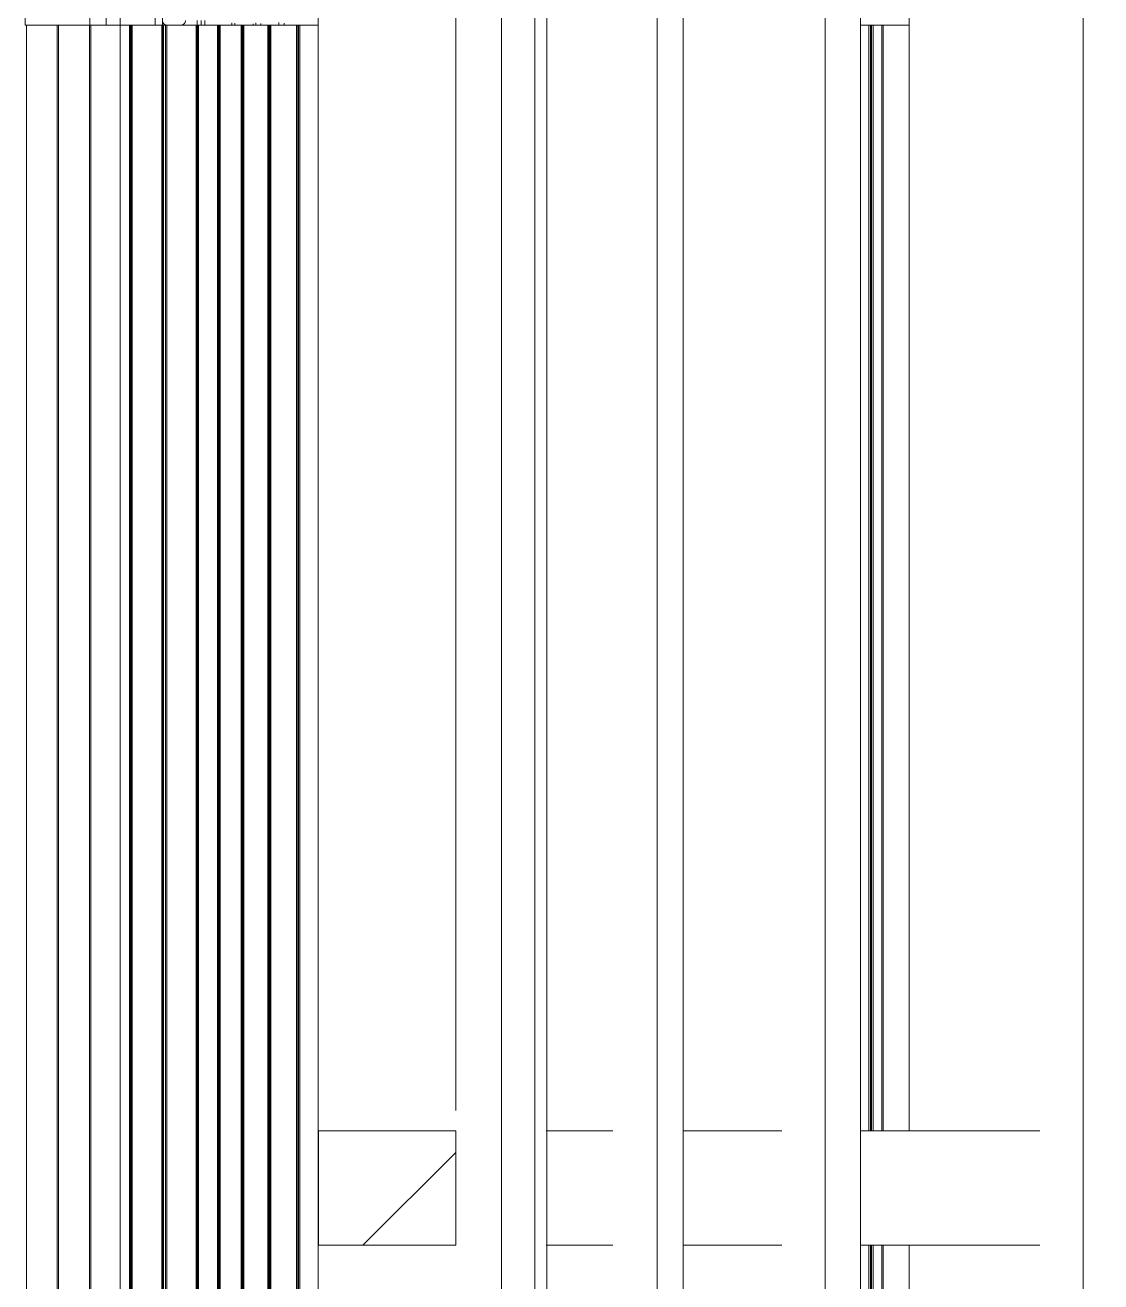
# Model space of a CAD drawing. Header units: millimetres. Extents: x -37960 to 31006, y -24503 to 30326.
# Drawn here: x -32323 to -29974, y 23395 to 26140 of the extents above; entities that cross this region are included whole.
import ezdxf

# ---------------------------------------------------------------- set-up
doc = ezdxf.new("R2010")
doc.units = ezdxf.units.MM
doc.linetypes.add('Осевые', pattern=[6350, 1270, -952.5, 3175, -952.5])
doc.layers.add('Обобщенные модели', color=7, linetype='Continuous', lineweight=9)
doc.layers.add('Обобщенные модели-1', color=7, linetype='Continuous', lineweight=18)
doc.layers.add('Оси-3', color=7, linetype='Осевые', lineweight=9, true_color=0xaaaaaa)

# ---------------------------------------------------------------- blocks, each defined once
blk = doc.blocks.new('Пилон П25-40 - Пилон П25-40-1292025-Разрез 3-3')
at = {"layer": 'Обобщенные модели'}
for p, q in [((-31683.2, 22100), (-31683.2, 26300)), ((-31283.2, 26300), (-31283.2, 21353.3))]:
    blk.add_line(p, q, dxfattribs=at)
blk = doc.blocks.new('Пилон П11 - Пилон П25-40-1292181-Разрез 3-3')
at = {"layer": 'Обобщенные модели'}
for p, q in [((-31210.1, 26300), (-31210.1, 21352.3)), ((-31183.9, 21351.9), (-31183.9, 26300))]:
    blk.add_line(p, q, dxfattribs=at)
blk = doc.blocks.new('Пилон П12 - Пилон П25-40-1292194-Разрез 3-3')
at = {"layer": 'Обобщенные модели'}
for p, q in [((-30942.9, 26300), (-30942.9, 21348.6)), ((-30886.6, 21347.8), (-30886.6, 26300))]:
    blk.add_line(p, q, dxfattribs=at)
blk = doc.blocks.new('Пилон П13 - Пилон П25-40-1292208-Разрез 3-3')
at = {"layer": 'Обобщенные модели'}
for p, q in [((-30576.4, 26300), (-30576.4, 21343.5)), ((-30499.2, 21342.5), (-30499.2, 26300))]:
    blk.add_line(p, q, dxfattribs=at)
blk = doc.blocks.new('Пилон П14 - Пилон П25-40-1292259-Разрез 3-3')
at = {"layer": 'Обобщенные модели'}
for p, q in [((-30393.1, 23725), (-30393.1, 26300)), ((-30012.6, 26300), (-30012.6, 21336.5)), ((-30393.1, 22100), (-30393.1, 23475))]:
    blk.add_line(p, q, dxfattribs=at)
blk = doc.blocks.new('Балка БМ1_отм__20_900_ - Балка БМ1_отм__20_900_-1326230-Разрез 3-3')
at = {"layer": 'Обобщенные модели'}
h = blk.add_hatch(dxfattribs=at)
h.set_pattern_fill('FP_1', color=256, style=0, pattern_type=2)
h.set_pattern_definition([(45, (-3145.5, 6475), (-493.914, 493.914), []), (45, (-2651.6, 6475), (-493.914, 493.914), [873.125, -174.625, 6.706, -167.919])])
h.paths.add_polyline_path([(-31682.9, 23475), (-31382.9, 23475), (-31382.9, 23725), (-31682.9, 23725), (-31682.9, 23599.5)], flags=0)
for p, q in [((-31185.3, 23725), (-31039.6, 23725)), ((-30886.5, 23725), (-30671, 23725)), ((-30499.2, 23725), (-30107.5, 23725)), ((-31039.6, 23475), (-31185.3, 23475)), ((-30671, 23475), (-30886.5, 23475)), ((-30107.5, 23475), (-30499.2, 23475))]:
    blk.add_line(p, q, dxfattribs=at)
at = {"layer": 'Обобщенные модели-1'}
for p, q in [((-31382.9, 23725), (-31682.9, 23725)), ((-31682.9, 23725), (-31682.9, 23475)), ((-31382.9, 23475), (-31382.9, 23725)), ((-31682.9, 23475), (-31382.9, 23475))]:
    blk.add_line(p, q, dxfattribs=at)
blk = doc.blocks.new('Обвязочная балка 1 - Обвязочная балка 1-1451838-Разрез 3-3')
at = {"layer": 'Обобщенные модели'}
blk.add_line((-30499.2, 26140), (-30393.1, 26140), dxfattribs=at)
at = {"layer": 'Обобщенные модели-1'}
blk.add_line((-32013.4, 26140), (-31983.4, 26140), dxfattribs=at)
for centre, start, end in [((-32013.4, 26150), 180, 270), ((-31983.4, 26150), 270, 0)]:
    blk.add_arc(centre, 10, start, end, dxfattribs=at)
blk = doc.blocks.new('Профиль ламели540 - Профиль ламели-1612009-Разрез 3-3')
at = {"layer": 'Обобщенные модели'}
for p, q in [((-32323.4, 26260), (-32323.4, 26140)), ((-32182.5, 26140), (-32182.5, 26260)), ((-32182.5, 26140), (-32182.5, 26260)), ((-32182.5, 26140), (-32182.5, 26260)), ((-32146.4, 26140), (-32146.4, 26260)), ((-32146.4, 26140), (-32146.4, 26260)), ((-32116, 26140), (-32116, 26260)), ((-32116, 26140), (-32116, 26260)), ((-32039.4, 26140), (-32039.4, 26260)), ((-32023.4, 26140), (-32023.4, 26260)), ((-32182.5, 26140), (-32323.4, 26140)), ((-32320.7, 21565), (-32320.7, 26140)), ((-32320.7, 21565), (-32320.7, 26140)), ((-32253.3, 26140), (-32253.3, 21565)), ((-32253.3, 21565), (-32253.3, 26140)), ((-32250.4, 21565), (-32250.4, 26140)), ((-32250.4, 21565), (-32250.4, 26140)), ((-32183, 26140), (-32183, 21565)), ((-32183, 21565), (-32183, 26140)), ((-32182.5, 26140), (-32180.1, 26140)), ((-32050.4, 26140), (-32182.5, 26140)), ((-32180.6, 26140), (-32115.5, 26140)), ((-32180.1, 21565), (-32180.1, 26140)), ((-32180.1, 21565), (-32180.1, 26140)), ((-32180.1, 21565), (-32180.1, 26140)), ((-32116, 26140), (-32146.4, 26140)), ((-32146.4, 26140), (-32050.1, 26140)), ((-32039.4, 26140), (-32116, 26140)), ((-32050.1, 26140), (-32116, 26140)), ((-32116, 26140), (-32042.6, 26140)), ((-32116, 21564.6), (-32116, 26140)), ((-32116, 21564.6), (-32116, 26140)), ((-32116, 21564.6), (-32116, 26140)), ((-32115.8, 26140), (-32050.4, 26140)), ((-32113.6, 26140), (-32050.4, 26140)), ((-32050.4, 26140), (-32113.6, 26140)), ((-32034.4, 26140), (-32039.4, 26140)), ((-32029.4, 26140), (-32034.4, 26140)), ((-32024.4, 26140), (-32029.4, 26140)), ((-32023.4, 26140), (-32024.4, 26140))]:
    blk.add_line(p, q, dxfattribs=at)
blk = doc.blocks.new('Профиль ламели615 - Профиль ламели-1631809-Разрез 3-3')
at = {"layer": 'Обобщенные модели'}
for p, q in [((-30452.8, 26140), (-30471.3, 26140)), ((-30393.1, 26140), (-30452.8, 26140)), ((-30452.5, 26140), (-30452.5, 23725)), ((-30450.3, 26140), (-30393.1, 26140)), ((-30449.7, 23725), (-30449.7, 26140)), ((-30393.1, 26140), (-30418.5, 26140)), ((-30417.7, 26140), (-30393.1, 26140)), ((-30452.5, 23475), (-30452.5, 22100)), ((-30449.7, 22100), (-30449.7, 23475))]:
    blk.add_line(p, q, dxfattribs=at)
blk = doc.blocks.new('Профиль ламели616 - Профиль ламели-1632073-Разрез 3-3')
at = {"layer": 'Обобщенные модели'}
for p, q in [((-30414.6, 26140), (-30499.3, 26140)), ((-30483.9, 26140), (-30499.2, 26140)), ((-30499.2, 26140), (-30414.3, 26140)), ((-30499.2, 26140), (-30480.8, 26140)), ((-30404.3, 26140), (-30482.8, 26140)), ((-30480.8, 23725), (-30480.8, 26140)), ((-30478.6, 26140), (-30413.9, 26140)), ((-30469, 26140), (-30478.6, 26140)), ((-30477.5, 23725), (-30477.5, 26140)), ((-30475.9, 23725), (-30475.9, 26140)), ((-30474.7, 23725), (-30474.7, 26140)), ((-30471.3, 23725), (-30471.3, 26140)), ((-30412.6, 26140), (-30470.4, 26140)), ((-30470.3, 26140), (-30412.9, 26140)), ((-30469.4, 26140), (-30437, 26140)), ((-30413.6, 26140), (-30469, 26140)), ((-30436.6, 26140), (-30405.1, 26140)), ((-30393.1, 26140), (-30407, 26140)), ((-30399.5, 26140), (-30404.3, 26140)), ((-30480.8, 22100), (-30480.8, 23475)), ((-30477.5, 22100), (-30477.5, 23475)), ((-30475.9, 22100), (-30475.9, 23475)), ((-30474.7, 22100), (-30474.7, 23475)), ((-30471.3, 22100), (-30471.3, 23475))]:
    blk.add_line(p, q, dxfattribs=at)
blk = doc.blocks.new('Профиль ламели617 - Профиль ламели-1632337-Разрез 3-3')
at = {"layer": 'Обобщенные модели'}
for p, q in [((-30771.6, 26475), (-30707.6, 26475)), ((-30768.4, 26475), (-30764.4, 26475)), ((-30764.4, 26475), (-30756.4, 26475)), ((-30763.2, 26475), (-30755.2, 26475)), ((-30760, 26475), (-30756, 26475)), ((-30756.4, 26475), (-30752.1, 26475)), ((-30756, 26475), (-30696.8, 26475)), ((-30713.1, 26475), (-30705.2, 26475)), ((-30710, 26475), (-30707.2, 26475)), ((-30707.6, 26475), (-30702, 26475)), ((-30707.2, 26475), (-30699.2, 26475)), ((-30704.9, 26475), (-30640.9, 26475)), ((-30701.7, 26475), (-30697.7, 26475)), ((-30699.2, 26475), (-30694.5, 26475)), ((-30697.7, 26475), (-30689.7, 26475)), ((-30694.5, 26475), (-30688.5, 26475)), ((-30693.3, 26475), (-30689.3, 26475)), ((-30689.7, 26475), (-30685.3, 26475)), ((-30689.3, 26475), (-30630, 26475)), ((-30646.4, 26475), (-30638.4, 26475)), ((-30643.2, 26475), (-30640.4, 26475)), ((-30640.9, 26475), (-30635.3, 26475)), ((-30640.9, 26475), (-30640.9, 26300)), ((-30640.4, 26475), (-30632.5, 26475)), ((-30638.1, 26475), (-30575, 26475)), ((-30638.1, 26300), (-30638.1, 26475)), ((-30576.7, 26475), (-30634.9, 26475)), ((-30634.9, 26475), (-30630.9, 26475)), ((-30632.5, 26475), (-30626.9, 26475)), ((-30630.9, 26475), (-30622.9, 26475)), ((-30629.7, 26475), (-30621.7, 26475)), ((-30626.6, 26475), (-30622.6, 26475)), ((-30565.5, 26475), (-30624.1, 26475)), ((-30622.9, 26475), (-30618.6, 26475)), ((-30622.6, 26475), (-30568.6, 26475)), ((-30575, 26475), (-30571.7, 26475)), ((-30575, 26300), (-30575, 26475)), ((-30572.9, 26475), (-30570.1, 26475)), ((-30571.7, 26300), (-30571.7, 26475)), ((-30570.1, 26475), (-30568.9, 26475)), ((-30570.1, 26300), (-30570.1, 26475)), ((-30568.9, 26475), (-30565.5, 26475)), ((-30568.9, 26300), (-30568.9, 26475)), ((-30565.5, 26300), (-30565.5, 26475)), ((-30499.2, 26260), (-30481.1, 26260)), ((-30498.5, 26260), (-30493.7, 26260)), ((-30481.1, 26140), (-30499.2, 26140)), ((-30493.7, 26140), (-30498.5, 26140))]:
    blk.add_line(p, q, dxfattribs=at)
blk = doc.blocks.new('Профиль ламели623 - Профиль ламели-1633921-Разрез 3-3')
at = {"layer": 'Обобщенные модели'}
for p, q in [((-30206.4, 26475), (-30142.4, 26475)), ((-30203.3, 26475), (-30199.2, 26475)), ((-30199.2, 26475), (-30191.2, 26475)), ((-30198, 26475), (-30190, 26475)), ((-30194.9, 26475), (-30190.8, 26475)), ((-30191.2, 26475), (-30186.9, 26475)), ((-30190.8, 26475), (-30131.6, 26475)), ((-30148, 26475), (-30140, 26475)), ((-30144.8, 26475), (-30142, 26475)), ((-30142.4, 26475), (-30136.8, 26475)), ((-30142, 26475), (-30134, 26475)), ((-30139.7, 26475), (-30075.7, 26475)), ((-30136.5, 26475), (-30132.5, 26475)), ((-30134, 26475), (-30128.4, 26475)), ((-30132.5, 26475), (-30124.5, 26475)), ((-30131.3, 26475), (-30123.3, 26475)), ((-30128.1, 26475), (-30124.1, 26475)), ((-30124.5, 26475), (-30120.1, 26475)), ((-30124.1, 26475), (-30064.8, 26475)), ((-30081.2, 26475), (-30073.2, 26475)), ((-30078.1, 26475), (-30075.3, 26475)), ((-30075.7, 26475), (-30070.1, 26475)), ((-30075.7, 26475), (-30075.7, 26300)), ((-30075.3, 26475), (-30067.3, 26475)), ((-30072.9, 26475), (-30009.8, 26475)), ((-30072.9, 26300), (-30072.9, 26475)), ((-30011.5, 26475), (-30069.7, 26475)), ((-30069.7, 26475), (-30065.7, 26475)), ((-30067.3, 26475), (-30061.7, 26475)), ((-30065.7, 26475), (-30057.8, 26475)), ((-30064.5, 26475), (-30056.6, 26475)), ((-30061.4, 26475), (-30057.4, 26475)), ((-30000.3, 26475), (-30058.9, 26475)), ((-30057.8, 26475), (-30053.4, 26475)), ((-30057.4, 26475), (-30003.4, 26475)), ((-30009.8, 26475), (-30006.5, 26475)), ((-30009.8, 26300), (-30009.8, 26475)), ((-30007.7, 26475), (-30004.9, 26475)), ((-30006.5, 26300), (-30006.5, 26475)), ((-30004.9, 26475), (-30003.7, 26475)), ((-30004.9, 26300), (-30004.9, 26475)), ((-30003.7, 26475), (-30000.3, 26475)), ((-30003.7, 26300), (-30003.7, 26475)), ((-30000.3, 26300), (-30000.3, 26475)), ((-29935.4, 26260), (-29915.9, 26260)), ((-29933.3, 26260), (-29928.5, 26260)), ((-29915.9, 26140), (-29935.4, 26140)), ((-29928.5, 26140), (-29933.3, 26140))]:
    blk.add_line(p, q, dxfattribs=at)
blk = doc.blocks.new('Профиль ламели680 - Профиль ламели-1666264-Разрез 3-3')
at = {"layer": 'Обобщенные модели'}
for p, q in [((-32250.4, 26140), (-32253.3, 26140)), ((-32180.1, 26140), (-32183, 26140)), ((-32096.2, 26140), (-32116, 26140)), ((-32116, 26140), (-32028.9, 26140)), ((-32029.2, 26140), (-32116, 26140)), ((-32116, 26140), (-32095.1, 26140)), ((-32018.3, 26140), (-32096, 26140)), ((-32095.5, 21565), (-32095.5, 26140)), ((-32094.8, 21565), (-32094.8, 26140)), ((-32094.2, 21565), (-32094.2, 26140)), ((-32028.5, 26140), (-32094.1, 26140)), ((-32093.4, 21565), (-32093.4, 26140)), ((-32093.1, 26140), (-32029.1, 26140)), ((-32093, 26140), (-32021, 26140)), ((-32093, 26140), (-32028.8, 26140)), ((-32029, 26140), (-32091, 26140)), ((-32013.3, 26140), (-32018.3, 26140)), ((-32001.8, 26140), (-32006.3, 26140))]:
    blk.add_line(p, q, dxfattribs=at)
blk = doc.blocks.new('Профиль ламели683 - Профиль ламели-1667078-Разрез 3-3')
at = {"layer": 'Обобщенные модели'}
for p, q in [((-32092.6, 26140), (-32092.6, 21565)), ((-31958.5, 26140), (-32092.4, 26140)), ((-32090.4, 21565), (-32090.4, 26140)), ((-32090.2, 26140), (-32024.7, 26140)), ((-32089.7, 21565), (-32089.7, 26140)), ((-32026.4, 26140), (-32056.5, 26140)), ((-32056.2, 26140), (-31958.2, 26140)), ((-31947.7, 26140), (-32025.9, 26140)), ((-32025.2, 21565), (-32025.2, 26140)), ((-32025.2, 21565), (-32025.2, 26140)), ((-32023.9, 21565), (-32023.9, 26140)), ((-32022.8, 26140), (-31958.3, 26140)), ((-32019.1, 26140), (-32022.8, 26140)), ((-32022.8, 21565), (-32022.8, 26140)), ((-32021.5, 21565), (-32021.5, 26140)), ((-31957.6, 26140), (-32021.1, 26140)), ((-32021, 26140), (-31957.9, 26140)), ((-32020.7, 26140), (-31950, 26140)), ((-31958.1, 26140), (-32019.1, 26140)), ((-31947.7, 26140), (-31947.7, 26150)), ((-31942.7, 26140), (-31947.7, 26140)), ((-31939.7, 26140), (-31944.1, 26140)), ((-31938.7, 26140), (-31939.7, 26140)), ((-31938.7, 26140), (-31938.7, 26150)), ((-31930.9, 26140), (-31938.7, 26140)), ((-31930.9, 26150), (-31930.9, 26140))]:
    blk.add_line(p, q, dxfattribs=at)
blk = doc.blocks.new('Профиль ламели685 - Профиль ламели-1667618-Разрез 3-3')
at = {"layer": 'Обобщенные модели'}
for p, q in [((-32016.9, 26140), (-32021.5, 26140)), ((-32017, 26140), (-32017, 21565)), ((-31882.9, 26140), (-32016.9, 26140)), ((-32014.7, 26140), (-31982, 26140)), ((-32014.2, 21565), (-32014.2, 26140)), ((-32014.1, 21565), (-32014.1, 26140)), ((-31981.9, 26140), (-31949.6, 26140)), ((-31951.2, 26140), (-31981.2, 26140)), ((-31980.8, 26140), (-31882.6, 26140)), ((-31872.1, 26140), (-31950.6, 26140)), ((-31949.6, 21565), (-31949.6, 26140)), ((-31948, 21565), (-31948, 26140)), ((-31947.9, 21565), (-31947.9, 26140)), ((-31947.3, 26140), (-31882.6, 26140)), ((-31942.5, 26140), (-31947.3, 26140)), ((-31946.6, 21565), (-31946.6, 26140)), ((-31944.9, 21565), (-31944.9, 26140)), ((-31881.7, 26140), (-31944.4, 26140)), ((-31944.3, 26140), (-31882, 26140)), ((-31944, 26140), (-31874.2, 26140)), ((-31882.4, 26140), (-31942.5, 26140)), ((-31872.1, 26140), (-31872.1, 26144.7)), ((-31867.2, 26140), (-31872.1, 26140)), ((-31866.2, 26140), (-31870.4, 26140)), ((-31865.2, 26140), (-31866.2, 26140)), ((-31865.2, 26140), (-31865.2, 26144.4)), ((-31855.2, 26140), (-31865.2, 26140))]:
    blk.add_line(p, q, dxfattribs=at)
blk = doc.blocks.new('Профиль ламели686 - Профиль ламели-1667888-Разрез 3-3')
at = {"layer": 'Обобщенные модели'}
for p, q in [((-31836.2, 26140), (-31945, 26140)), ((-31945, 26140), (-31902.6, 26140)), ((-31904.7, 26140), (-31934.6, 26140)), ((-31934.1, 26140), (-31835.9, 26140)), ((-31825.4, 26140), (-31904, 26140)), ((-31903, 21565), (-31903, 26140)), ((-31901.1, 21565), (-31901.1, 26140)), ((-31900.9, 21565), (-31900.9, 26140)), ((-31900.6, 26140), (-31835.8, 26140)), ((-31895.3, 26140), (-31900.6, 26140)), ((-31899.6, 21565), (-31899.6, 26140)), ((-31897.7, 21565), (-31897.7, 26140)), ((-31834.9, 26140), (-31897.2, 26140)), ((-31897.1, 26140), (-31835.2, 26140)), ((-31896.6, 26140), (-31827.4, 26140)), ((-31835.6, 26140), (-31895.3, 26140)), ((-31825.4, 26140), (-31825.4, 26142.6)), ((-31820.5, 26140), (-31825.4, 26140)), ((-31820.6, 26140), (-31824.7, 26140)), ((-31819.6, 26140), (-31820.6, 26140)), ((-31819.6, 26140), (-31819.6, 26144.7)), ((-31808.5, 26140), (-31819.6, 26140)), ((-31808.5, 26143.3), (-31808.5, 26140))]:
    blk.add_line(p, q, dxfattribs=at)
blk = doc.blocks.new('Профиль ламели687 - Профиль ламели-1668158-Разрез 3-3')
at = {"layer": 'Обобщенные модели'}
for p, q in [((-31853.1, 26140), (-31897.8, 26140)), ((-31897.8, 26140), (-31853.1, 26140)), ((-31853.8, 26140), (-31883.6, 26140)), ((-31883.1, 26140), (-31784.8, 26140)), ((-31774.4, 26140), (-31853.1, 26140)), ((-31785.1, 26140), (-31852.2, 26140)), ((-31851.9, 22100), (-31851.9, 26140)), ((-31849.9, 22100), (-31849.9, 26140)), ((-31849.6, 26140), (-31784.7, 26140)), ((-31843.8, 26140), (-31849.6, 26140)), ((-31849.4, 22100), (-31849.4, 26140)), ((-31848.2, 22100), (-31848.2, 26140)), ((-31846.1, 22100), (-31846.1, 26140)), ((-31783.8, 26140), (-31845.5, 26140)), ((-31845.4, 26140), (-31784.1, 26140)), ((-31845, 26140), (-31776.2, 26140)), ((-31784.5, 26140), (-31843.8, 26140)), ((-31770.5, 26140), (-31774.6, 26140)), ((-31769.5, 26140), (-31774.4, 26140)), ((-31769.6, 26140), (-31770.5, 26140)), ((-31769.6, 26140), (-31769.6, 26145.4)), ((-31757.4, 26140), (-31769.6, 26140)), ((-31757.4, 26144.4), (-31757.4, 26140))]:
    blk.add_line(p, q, dxfattribs=at)
blk = doc.blocks.new('Профиль ламели688 - Профиль ламели-1668428-Разрез 3-3')
at = {"layer": 'Обобщенные модели'}
for p, q in [((-31726.4, 26140), (-31846.2, 26140)), ((-31846.2, 26140), (-31793.1, 26140)), ((-31795.2, 26140), (-31824.9, 26140)), ((-31824.3, 26140), (-31726, 26140)), ((-31715.6, 26140), (-31794.4, 26140)), ((-31793.1, 22100), (-31793.1, 26140)), ((-31790.9, 22100), (-31790.9, 26140)), ((-31790.3, 22100), (-31790.3, 26140)), ((-31789, 22100), (-31789, 26140)), ((-31788.8, 26140), (-31725.9, 26140)), ((-31784.5, 26140), (-31788.8, 26140)), ((-31786.8, 22100), (-31786.8, 26140)), ((-31724.9, 26140), (-31786.2, 26140)), ((-31786.1, 26140), (-31725.2, 26140)), ((-31785.5, 26140), (-31717.4, 26140)), ((-31725.6, 26140), (-31784.5, 26140)), ((-31716, 26140), (-31716.8, 26140)), ((-31710.8, 26140), (-31715.6, 26140)), ((-31711.9, 26140), (-31712.8, 26140)), ((-31698.6, 26140), (-31711.9, 26140))]:
    blk.add_line(p, q, dxfattribs=at)
blk = doc.blocks.new('Профиль ламели689 - Профиль ламели-1668702-Разрез 3-3')
at = {"layer": 'Обобщенные модели'}
for p, q in [((-31683.2, 26140), (-31786.9, 26140)), ((-31786.9, 26140), (-31730.6, 26140)), ((-31732.8, 26140), (-31762.4, 26140)), ((-31761.8, 26140), (-31683.2, 26140)), ((-31683.2, 26140), (-31732, 26140)), ((-31730.6, 22100), (-31730.6, 26140)), ((-31728.3, 26140), (-31683.2, 26140)), ((-31721.4, 26140), (-31728.3, 26140)), ((-31728.2, 22100), (-31728.2, 26140)), ((-31727.4, 22100), (-31727.4, 26140)), ((-31726.2, 22100), (-31726.2, 26140)), ((-31683, 26140), (-31724.2, 26140)), ((-31723.8, 22100), (-31723.8, 26140)), ((-31723, 26140), (-31682.8, 26140)), ((-31722.4, 26140), (-31683.1, 26140)), ((-31683.1, 26140), (-31721.4, 26140))]:
    blk.add_line(p, q, dxfattribs=at)
blk = doc.blocks.new('Профиль ламели690 - Профиль ламели-1668972-Разрез 3-3')
at = {"layer": 'Обобщенные модели'}
for p, q in [((-31683.3, 26140), (-31723.8, 26140)), ((-31723.8, 26140), (-31683.2, 26140)), ((-31683.2, 26140), (-31693.6, 26140)), ((-31692.9, 26140), (-31683.2, 26140))]:
    blk.add_line(p, q, dxfattribs=at)

msp = doc.modelspace()

# ---------------------------------------------------------------- linework, layer by layer
at = {"layer": 'Оси-3'}
msp.add_line((-31382.9, -22903.4), (-31382.9, 29000), dxfattribs=at)

# ---------------------------------------------------------------- block references
at = {"layer": 'Обобщенные модели'}
for name in ['Профиль ламели540 - Профиль ламели-1612009-Разрез 3-3', 'Профиль ламели680 - Профиль ламели-1666264-Разрез 3-3', 'Профиль ламели683 - Профиль ламели-1667078-Разрез 3-3', 'Профиль ламели685 - Профиль ламели-1667618-Разрез 3-3', 'Профиль ламели686 - Профиль ламели-1667888-Разрез 3-3', 'Профиль ламели687 - Профиль ламели-1668158-Разрез 3-3', 'Профиль ламели688 - Профиль ламели-1668428-Разрез 3-3', 'Профиль ламели689 - Профиль ламели-1668702-Разрез 3-3', 'Профиль ламели690 - Профиль ламели-1668972-Разрез 3-3', 'Профиль ламели617 - Профиль ламели-1632337-Разрез 3-3', 'Профиль ламели616 - Профиль ламели-1632073-Разрез 3-3', 'Профиль ламели615 - Профиль ламели-1631809-Разрез 3-3', 'Профиль ламели623 - Профиль ламели-1633921-Разрез 3-3', 'Пилон П25-40 - Пилон П25-40-1292025-Разрез 3-3', 'Пилон П11 - Пилон П25-40-1292181-Разрез 3-3', 'Пилон П12 - Пилон П25-40-1292194-Разрез 3-3', 'Пилон П13 - Пилон П25-40-1292208-Разрез 3-3', 'Пилон П14 - Пилон П25-40-1292259-Разрез 3-3', 'Обвязочная балка 1 - Обвязочная балка 1-1451838-Разрез 3-3', 'Балка БМ1_отм__20_900_ - Балка БМ1_отм__20_900_-1326230-Разрез 3-3']:
    msp.add_blockref(name, (0, 0), dxfattribs=at)

doc.saveas('drawing.dxf')
